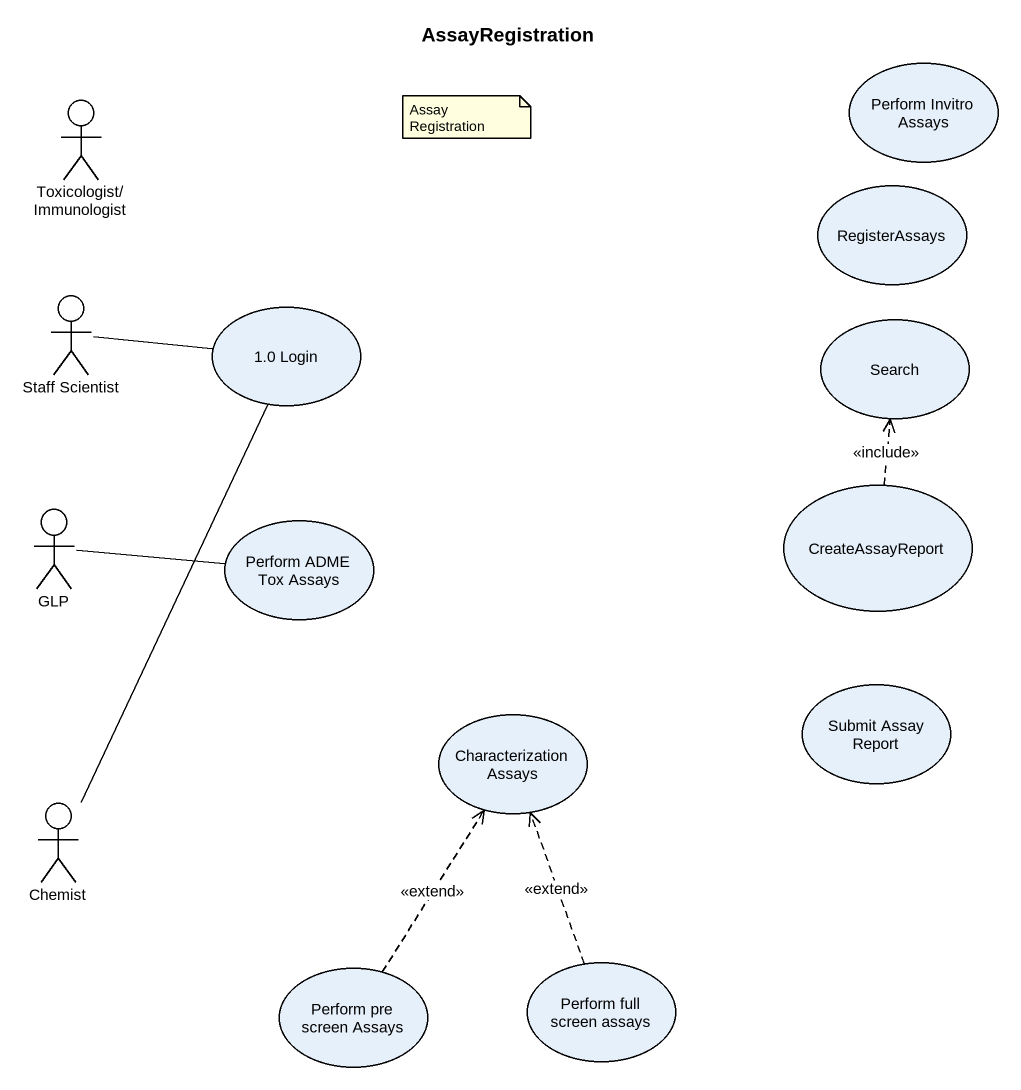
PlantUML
@startuml
title AssayRegistration
usecase "Perform Invitro Assays" as Perform_Invitro_Assays
actor "Toxicologist/Immunologist" as Toxicologist_Immunologist
usecase RegisterAssays
actor "Staff Scientist" as Staff_Scientist
usecase "1.0 Login" as u1_0_Login
usecase Search
actor GLP
usecase "Perform ADME Tox Assays" as Perform_ADME_Tox_Assays
usecase CreateAssayReport
usecase "Characterization Assays" as Characterization_Assays
usecase "Submit Assay Report" as Submit_Assay_Report
actor Chemist
usecase "Perform pre screen Assays" as Perform_pre_screen_Assays
usecase "Perform full screen assays" as Perform_full_screen_assays
Staff_Scientist -right- u1_0_Login
GLP -right- Perform_ADME_Tox_Assays
CreateAssayReport .up.> Search : <<include>>
Chemist -up- u1_0_Login
Perform_pre_screen_Assays .up.> Characterization_Assays : <<extend>>
Perform_full_screen_assays .up.> Characterization_Assays : <<extend>>
note as N1
  Assay Registration
end note
@enduml
